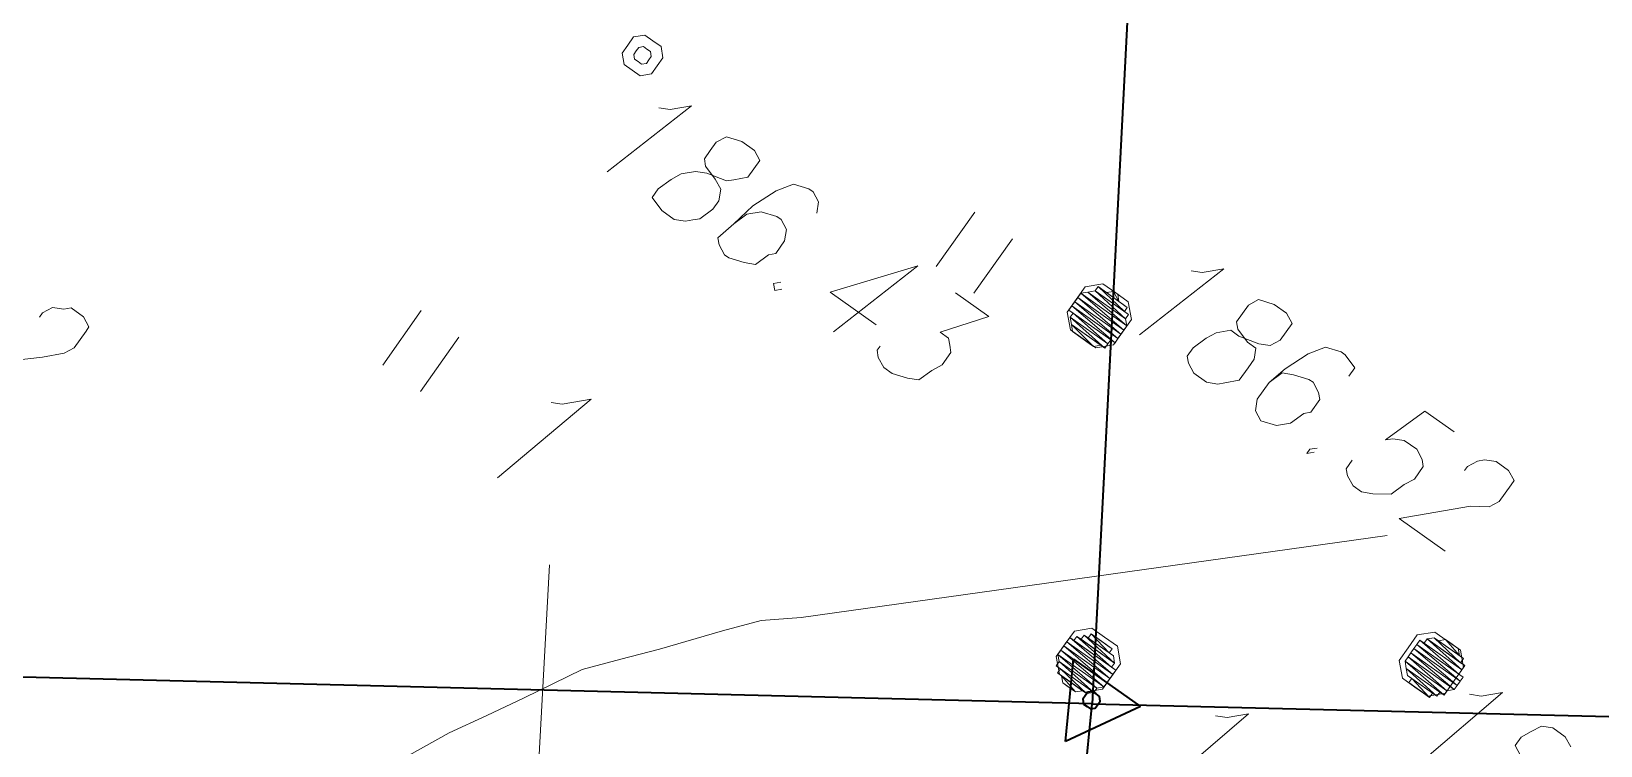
# Model space of a CAD drawing. Header units: millimetres. Extents: x -45570 to 57695, y -24100 to 57483.
# Drawn here: x 17336 to 31121, y 32868 to 39140 of the extents above; entities that cross this region are included whole.
import ezdxf

# ---------------------------------------------------------------- set-up
doc = ezdxf.new("R2010")
doc.units = ezdxf.units.MM
doc.layers.add('НВК_граница', color=6, linetype='Continuous', lineweight=35)
doc.layers.add('НВК_топо', color=9, linetype='Continuous', lineweight=9)

# ---------------------------------------------------------------- blocks, each defined once
blk = doc.blocks.new('ТОПО')
at = {"layer": 'НВК_граница'}
for p, q in [((27064, 41227), (26654, 33235)), ((26654, 33235), (-2375, 33955)), ((26654, 33235), (-2375, 33955)), ((26420, 32904), (26490, 33628)), ((26420, 32904), (26490, 33628)), ((26420, 32904), (26490, 33628)), ((26420, 32904), (26490, 33628)), ((26490, 33628), (27078, 33211)), ((26490, 33628), (27078, 33211)), ((26490, 33628), (27078, 33211)), ((26490, 33628), (27078, 33211)), ((26187, 28597), (26654, 33235)), ((26187, 28597), (26654, 33235)), ((26654, 33235), (57695, 32472)), ((27078, 33211), (26420, 32904)), ((27078, 33211), (26420, 32904)), ((27078, 33211), (26420, 32904)), ((27078, 33211), (26420, 32904))]:
    blk.add_line(p, q, dxfattribs=at)
for points in [[(26593, 33306), (26572, 33275), (26579, 33233), (26610, 33212)], [(26593, 33306), (26572, 33275), (26579, 33233), (26610, 33212)], [(26593, 33306), (26572, 33275), (26579, 33233), (26610, 33212)], [(26593, 33306), (26572, 33275), (26579, 33233), (26610, 33212)], [(26688, 33322), (26657, 33344), (26615, 33336), (26593, 33306)], [(26688, 33322), (26657, 33344), (26615, 33336), (26593, 33306)], [(26688, 33322), (26657, 33344), (26615, 33336), (26593, 33306)], [(26688, 33322), (26657, 33344), (26615, 33336), (26593, 33306)], [(26610, 33212), (26640, 33190), (26682, 33197), (26704, 33228)], [(26610, 33212), (26640, 33190), (26682, 33197), (26704, 33228)], [(26610, 33212), (26640, 33190), (26682, 33197), (26704, 33228)], [(26610, 33212), (26640, 33190), (26682, 33197), (26704, 33228)], [(26704, 33228), (26725, 33258), (26718, 33300), (26688, 33322)], [(26704, 33228), (26725, 33258), (26718, 33300), (26688, 33322)], [(26704, 33228), (26725, 33258), (26718, 33300), (26688, 33322)], [(26704, 33228), (26725, 33258), (26718, 33300), (26688, 33322)]]:
    blk.add_lwpolyline(points, dxfattribs=at)
at = {"layer": 'НВК_топо'}
for p, q in [((23136, 38485), (22395, 37906)), ((22848, 38468), (22948, 38453)), ((22948, 38453), (23136, 38485)), ((23441, 38214), (23352, 38167)), ((23578, 38173), (23441, 38214)), ((23300, 38093), (23248, 38020)), ((23352, 38167), (23300, 38093)), ((23688, 38095), (23578, 38173)), ((23735, 38006), (23688, 38095)), ((23044, 37888), (23170, 37909)), ((23170, 37909), (23270, 37894)), ((23248, 38020), (23259, 37957)), ((23259, 37957), (23343, 37842)), ((23631, 37859), (23683, 37932)), ((23683, 37932), (23735, 38006)), ((22841, 37756), (22956, 37840)), ((22956, 37840), (23044, 37888)), ((23270, 37894), (23443, 37827)), ((23343, 37842), (23391, 37753)), ((23443, 37827), (23506, 37837)), ((23506, 37837), (23631, 37859)), ((24030, 37798), (23878, 37739)), ((24166, 37756), (24030, 37798)), ((22789, 37682), (22815, 37719)), ((22873, 37567), (22789, 37682)), ((22815, 37719), (22841, 37756)), ((23375, 37653), (23323, 37580)), ((23391, 37753), (23375, 37653)), ((23878, 37739), (23674, 37608)), ((24203, 37730), (24166, 37756)), ((24251, 37642), (24203, 37730)), ((24235, 37542), (24251, 37642)), ((22983, 37489), (22873, 37567)), ((23209, 37495), (23146, 37485)), ((23323, 37580), (23209, 37495)), ((23674, 37608), (23507, 37450)), ((23622, 37534), (23507, 37450)), ((23748, 37555), (23622, 37534)), ((23884, 37514), (23748, 37555)), ((23921, 37488), (23884, 37514)), ((25285, 37075), (25624, 37553)), ((23083, 37474), (22983, 37489)), ((23146, 37485), (23083, 37474)), ((23507, 37450), (23366, 37328)), ((23969, 37399), (23921, 37488)), ((23953, 37300), (23969, 37399)), ((23366, 37328), (23377, 37266)), ((23377, 37266), (23425, 37177)), ((23875, 37189), (23953, 37300)), ((25616, 36841), (25955, 37319)), ((23425, 37177), (23462, 37151)), ((23462, 37151), (23598, 37109)), ((23598, 37109), (23698, 37094)), ((23698, 37094), (23812, 37179)), ((23812, 37179), (23875, 37189)), ((25123, 37080), (24354, 36851)), ((24381, 36500), (25123, 37080)), ((27811, 37055), (27069, 36475)), ((27523, 37038), (27622, 37023)), ((27622, 37023), (27811, 37055)), ((23918, 36938), (23855, 36927)), ((23855, 36927), (23866, 36864)), ((23866, 36864), (23929, 36875)), ((24354, 36851), (24758, 36564)), ((25454, 36845), (25748, 36637)), ((26528, 36803), (26554, 36840)), ((26554, 36840), (26617, 36850)), ((26959, 36553), (26554, 36840)), ((26959, 36553), (26554, 36840)), ((26554, 36840), (26959, 36553)), ((26554, 36840), (26959, 36553)), ((26959, 36553), (26554, 36840)), ((26959, 36553), (26554, 36840)), ((26554, 36840), (26933, 36517)), ((26554, 36840), (26933, 36517)), ((26617, 36850), (26680, 36861)), ((26948, 36616), (26617, 36850)), ((26948, 36616), (26617, 36850)), ((26617, 36850), (26948, 36616)), ((26617, 36850), (26948, 36616)), ((26948, 36616), (26617, 36850)), ((26948, 36616), (26617, 36850)), ((26617, 36850), (26948, 36616)), ((26948, 36616), (26617, 36850)), ((26617, 36850), (26948, 36616)), ((26948, 36616), (26617, 36850)), ((26617, 36850), (26959, 36553)), ((26617, 36850), (26959, 36553)), ((26680, 36861), (26706, 36898)), ((26937, 36679), (26680, 36861)), ((26974, 36653), (26680, 36861)), ((26680, 36861), (26974, 36653)), ((26974, 36653), (26680, 36861)), ((26680, 36861), (26937, 36679)), ((26974, 36653), (26680, 36861)), ((26680, 36861), (26948, 36616)), ((26680, 36861), (26948, 36616)), ((26963, 36716), (26706, 36898)), ((26706, 36898), (26743, 36872)), ((26963, 36716), (26706, 36898)), ((26706, 36898), (26937, 36679)), ((26706, 36898), (26937, 36679)), ((26927, 36742), (26743, 36872)), ((26743, 36872), (26779, 36846)), ((26927, 36742), (26743, 36872)), ((26743, 36872), (26927, 36742)), ((26743, 36872), (26927, 36742)), ((26927, 36742), (26743, 36872)), ((26927, 36742), (26743, 36872)), ((26743, 36872), (26963, 36716)), ((26743, 36872), (26963, 36716)), ((26779, 36846), (26842, 36857)), ((26890, 36768), (26779, 36846)), ((26890, 36768), (26779, 36846)), ((26779, 36846), (26890, 36768)), ((26779, 36846), (26890, 36768)), ((26890, 36768), (26779, 36846)), ((26890, 36768), (26779, 36846)), ((26779, 36846), (26927, 36742)), ((26779, 36846), (26927, 36742)), ((26879, 36831), (26842, 36857)), ((26842, 36857), (26879, 36831)), ((26879, 36831), (26842, 36857)), ((26842, 36857), (26890, 36768)), ((26842, 36857), (26890, 36768)), ((26890, 36768), (26879, 36831)), ((17407, 36631), (17433, 36668)), ((17433, 36668), (17522, 36716)), ((17522, 36716), (17622, 36700)), ((17622, 36700), (17685, 36711)), ((17685, 36711), (17795, 36633)), ((20422, 36210), (20760, 36688)), ((26450, 36693), (26476, 36729)), ((26855, 36406), (26450, 36693)), ((26855, 36406), (26450, 36693)), ((26450, 36693), (26855, 36406)), ((26450, 36693), (26855, 36406)), ((26855, 36406), (26450, 36693)), ((26855, 36406), (26450, 36693)), ((26450, 36693), (26818, 36432)), ((26450, 36693), (26818, 36432)), ((26487, 36666), (26450, 36693)), ((26476, 36729), (26502, 36766)), ((26881, 36443), (26476, 36729)), ((26881, 36443), (26476, 36729)), ((26476, 36729), (26855, 36406)), ((26476, 36729), (26855, 36406)), ((26502, 36766), (26528, 36803)), ((26907, 36480), (26502, 36766)), ((26907, 36480), (26502, 36766)), ((26502, 36766), (26907, 36480)), ((26502, 36766), (26907, 36480)), ((26907, 36480), (26502, 36766)), ((26907, 36480), (26502, 36766)), ((26502, 36766), (26881, 36443)), ((26502, 36766), (26881, 36443)), ((26933, 36517), (26528, 36803)), ((26933, 36517), (26528, 36803)), ((26528, 36803), (26933, 36517)), ((26528, 36803), (26933, 36517)), ((26933, 36517), (26528, 36803)), ((26933, 36517), (26528, 36803)), ((26528, 36803), (26907, 36480)), ((26528, 36803), (26907, 36480)), ((26927, 36742), (26890, 36768)), ((26963, 36716), (26927, 36742)), ((26937, 36679), (26963, 36716)), ((26937, 36679), (26974, 36653)), ((28027, 36736), (27975, 36663)), ((28116, 36784), (28027, 36736)), ((28252, 36742), (28116, 36784)), ((28362, 36664), (28252, 36742)), ((17795, 36633), (17842, 36544)), ((17842, 36544), (17816, 36507)), ((25748, 36637), (25319, 36499)), ((26461, 36630), (26487, 36666)), ((26792, 36395), (26461, 36630)), ((26792, 36395), (26461, 36630)), ((26461, 36630), (26792, 36395)), ((26461, 36630), (26792, 36395)), ((26792, 36395), (26461, 36630)), ((26792, 36395), (26461, 36630)), ((26461, 36630), (26766, 36359)), ((26461, 36630), (26766, 36359)), ((26472, 36567), (26461, 36630)), ((26766, 36359), (26472, 36567)), ((26729, 36385), (26472, 36567)), ((26472, 36567), (26729, 36385)), ((26472, 36567), (26729, 36385)), ((26729, 36385), (26472, 36567)), ((26729, 36385), (26472, 36567)), ((26472, 36567), (26729, 36385)), ((26729, 36385), (26472, 36567)), ((26472, 36567), (26766, 36359)), ((26729, 36385), (26472, 36567)), ((26472, 36567), (26666, 36374)), ((26472, 36567), (26666, 36374)), ((26482, 36504), (26472, 36567)), ((26818, 36432), (26487, 36666)), ((26818, 36432), (26487, 36666)), ((26487, 36666), (26792, 36395)), ((26487, 36666), (26792, 36395)), ((26933, 36517), (26959, 36553)), ((26948, 36616), (26974, 36653)), ((26948, 36616), (26948, 36616)), ((26959, 36553), (26948, 36616)), ((26974, 36653), (26974, 36653)), ((27975, 36663), (27923, 36589)), ((27923, 36589), (27933, 36526)), ((28358, 36502), (28410, 36575)), ((28410, 36575), (28362, 36664)), ((17764, 36434), (17712, 36360)), ((17816, 36507), (17764, 36434)), ((20753, 35976), (21091, 36454)), ((25319, 36499), (25393, 36447)), ((25393, 36447), (25404, 36384)), ((26666, 36374), (26482, 36504)), ((26666, 36374), (26482, 36504)), ((26482, 36504), (26666, 36374)), ((26482, 36504), (26666, 36374)), ((26666, 36374), (26482, 36504)), ((26666, 36374), (26482, 36504)), ((26482, 36504), (26629, 36400)), ((26482, 36504), (26629, 36400)), ((26519, 36478), (26482, 36504)), ((26629, 36400), (26519, 36478)), ((26629, 36400), (26519, 36478)), ((26519, 36478), (26629, 36400)), ((26519, 36478), (26629, 36400)), ((26629, 36400), (26519, 36478)), ((26556, 36452), (26519, 36478)), ((26519, 36478), (26593, 36426)), ((26519, 36478), (26629, 36400)), ((26593, 36426), (26519, 36478)), ((26593, 36426), (26556, 36452)), ((26556, 36452), (26593, 36426)), ((26593, 36426), (26556, 36452)), ((26593, 36426), (26593, 36426)), ((26629, 36400), (26593, 36426)), ((26629, 36400), (26666, 36374)), ((26766, 36359), (26792, 36395)), ((26792, 36395), (26818, 36432)), ((26818, 36432), (26855, 36406)), ((26855, 36406), (26881, 36443)), ((26881, 36443), (26907, 36480)), ((26907, 36480), (26933, 36517)), ((27541, 36362), (27656, 36446)), ((27656, 36446), (27745, 36494)), ((27745, 36494), (27871, 36515)), ((27871, 36515), (27944, 36463)), ((27933, 36526), (28018, 36411)), ((27944, 36463), (28117, 36396)), ((28018, 36411), (28091, 36359)), ((28117, 36396), (28217, 36381)), ((28217, 36381), (28306, 36428)), ((28306, 36428), (28358, 36502)), ((17435, 36280), (16833, 36210)), ((17623, 36313), (17435, 36280)), ((17712, 36360), (17623, 36313)), ((24765, 36339), (24791, 36376)), ((24775, 36276), (24765, 36339)), ((24823, 36188), (24775, 36276)), ((25414, 36321), (25336, 36211)), ((25404, 36384), (25414, 36321)), ((26666, 36374), (26729, 36385)), ((26729, 36385), (26729, 36385)), ((26766, 36359), (26729, 36385)), ((27489, 36288), (27541, 36362)), ((27500, 36226), (27489, 36288)), ((28076, 36260), (28024, 36186)), ((28091, 36359), (28076, 36260)), ((28553, 36309), (28349, 36177)), ((28704, 36367), (28553, 36309)), ((28841, 36326), (28704, 36367)), ((28878, 36300), (28841, 36326)), ((28962, 36185), (28878, 36300)), ((24896, 36135), (24823, 36188)), ((25033, 36094), (24896, 36135)), ((25247, 36163), (25132, 36079)), ((25336, 36211), (25247, 36163)), ((27547, 36137), (27500, 36226)), ((27658, 36059), (27547, 36137)), ((28024, 36186), (27946, 36076)), ((28349, 36177), (28208, 36056)), ((28323, 36140), (28208, 36056)), ((28423, 36125), (28323, 36140)), ((28559, 36084), (28423, 36125)), ((28910, 36111), (28962, 36185)), ((25132, 36079), (25033, 36094)), ((27757, 36043), (27658, 36059)), ((27820, 36054), (27757, 36043)), ((27946, 36076), (27820, 36054)), ((28208, 36056), (28104, 35909)), ((28596, 36058), (28559, 36084)), ((28643, 35969), (28596, 36058)), ((22252, 35909), (21432, 35219)), ((21901, 35881), (22000, 35866)), ((22000, 35866), (22252, 35909)), ((28104, 35909), (28089, 35809)), ((28576, 35796), (28654, 35906)), ((28654, 35906), (28643, 35969)), ((28089, 35809), (28136, 35720)), ((28136, 35720), (28273, 35679)), ((28398, 35700), (28513, 35785)), ((28513, 35785), (28576, 35796)), ((29577, 35805), (29232, 35552)), ((29834, 35623), (29577, 35805)), ((28273, 35679), (28398, 35700)), ((28567, 35471), (28541, 35434)), ((28541, 35434), (28604, 35445)), ((28630, 35481), (28567, 35471)), ((29232, 35552), (29295, 35563)), ((29295, 35563), (29394, 35548)), ((29394, 35548), (29505, 35470)), ((29505, 35470), (29552, 35381)), ((28887, 35299), (28939, 35373)), ((28898, 35236), (28887, 35299)), ((29563, 35318), (29485, 35208)), ((29552, 35381), (29563, 35318)), ((29925, 35283), (29951, 35320)), ((29951, 35320), (30040, 35367)), ((30040, 35367), (30102, 35378)), ((30102, 35378), (30202, 35363)), ((30202, 35363), (30312, 35285)), ((28946, 35148), (28898, 35236)), ((29396, 35160), (29281, 35076)), ((29485, 35208), (29396, 35160)), ((30334, 35159), (30282, 35085)), ((30312, 35285), (30360, 35196)), ((30360, 35196), (30334, 35159)), ((29019, 35095), (28946, 35148)), ((29119, 35080), (29019, 35095)), ((29281, 35076), (29119, 35080)), ((30282, 35085), (30230, 35012)), ((29978, 34969), (29350, 34861)), ((30141, 34964), (29978, 34969)), ((30230, 35012), (30141, 34964)), ((29350, 34861), (29755, 34575)), ((24099, 33994), (29246, 34714)), ((21886, 34456), (21702, 30997)), ((23408, 33876), (23748, 33967)), ((23748, 33967), (24099, 33994)), ((22853, 33716), (23408, 33876)), ((26405, 33743), (26431, 33779)), ((26431, 33779), (26458, 33816)), ((26836, 33493), (26431, 33779)), ((26836, 33493), (26431, 33779)), ((26431, 33779), (26836, 33493)), ((26431, 33779), (26836, 33493)), ((26836, 33493), (26431, 33779)), ((26836, 33493), (26431, 33779)), ((26431, 33779), (26810, 33456)), ((26431, 33779), (26810, 33456)), ((26862, 33530), (26458, 33816)), ((26458, 33816), (26494, 33790)), ((26862, 33530), (26458, 33816)), ((26458, 33816), (26836, 33493)), ((26458, 33816), (26836, 33493)), ((26494, 33790), (26520, 33827)), ((26825, 33556), (26494, 33790)), ((26825, 33556), (26494, 33790)), ((26494, 33790), (26862, 33530)), ((26494, 33790), (26862, 33530)), ((26557, 33801), (26520, 33827)), ((26520, 33827), (26851, 33593)), ((26851, 33593), (26520, 33827)), ((26520, 33827), (26851, 33593)), ((26851, 33593), (26520, 33827)), ((26520, 33827), (26851, 33593)), ((26851, 33593), (26520, 33827)), ((26520, 33827), (26825, 33556)), ((26520, 33827), (26825, 33556)), ((26557, 33801), (26583, 33838)), ((26851, 33593), (26557, 33801)), ((26851, 33593), (26557, 33801)), ((26557, 33801), (26851, 33593)), ((26851, 33593), (26557, 33801)), ((26841, 33655), (26583, 33838)), ((26583, 33838), (26620, 33812)), ((26841, 33655), (26583, 33838)), ((26583, 33838), (26841, 33655)), ((26583, 33838), (26841, 33655)), ((26841, 33655), (26583, 33838)), ((26841, 33655), (26583, 33838)), ((26583, 33838), (26851, 33593)), ((26583, 33838), (26851, 33593)), ((26620, 33812), (26646, 33848)), ((26804, 33681), (26620, 33812)), ((26804, 33681), (26620, 33812)), ((26620, 33812), (26841, 33655)), ((26620, 33812), (26841, 33655)), ((26830, 33718), (26646, 33848)), ((26646, 33848), (26683, 33822)), ((26830, 33718), (26646, 33848)), ((26646, 33848), (26804, 33681)), ((26646, 33848), (26804, 33681)), ((26793, 33744), (26683, 33822)), ((26683, 33822), (26720, 33796)), ((26793, 33744), (26683, 33822)), ((26683, 33822), (26793, 33744)), ((26683, 33822), (26793, 33744)), ((26793, 33744), (26683, 33822)), ((26793, 33744), (26683, 33822)), ((26683, 33822), (26830, 33718)), ((26683, 33822), (26830, 33718)), ((26756, 33770), (26720, 33796)), ((26720, 33796), (26756, 33770)), ((26756, 33770), (26720, 33796)), ((26720, 33796), (26793, 33744)), ((26720, 33796), (26793, 33744)), ((29507, 33756), (29533, 33793)), ((29570, 33767), (29533, 33793)), ((29533, 33793), (29901, 33533)), ((29901, 33533), (29533, 33793)), ((29533, 33793), (29875, 33496)), ((29533, 33793), (29875, 33496)), ((29570, 33767), (29596, 33804)), ((29596, 33804), (29659, 33815)), ((29890, 33596), (29596, 33804)), ((29927, 33570), (29596, 33804)), ((29596, 33804), (29927, 33570)), ((29927, 33570), (29596, 33804)), ((29596, 33804), (29890, 33596)), ((29927, 33570), (29596, 33804)), ((29596, 33804), (29901, 33533)), ((29596, 33804), (29901, 33533)), ((29916, 33632), (29659, 33815)), ((29659, 33815), (29696, 33789)), ((29916, 33632), (29659, 33815)), ((29659, 33815), (29916, 33632)), ((29659, 33815), (29916, 33632)), ((29916, 33632), (29659, 33815)), ((29916, 33632), (29659, 33815)), ((29659, 33815), (29890, 33596)), ((29659, 33815), (29890, 33596)), ((29696, 33789), (29758, 33799)), ((29880, 33658), (29696, 33789)), ((29880, 33658), (29696, 33789)), ((29696, 33789), (29880, 33658)), ((29696, 33789), (29880, 33658)), ((29880, 33658), (29696, 33789)), ((29880, 33658), (29696, 33789)), ((29696, 33789), (29916, 33632)), ((29696, 33789), (29916, 33632)), ((29869, 33721), (29758, 33799)), ((29758, 33799), (29795, 33773)), ((29869, 33721), (29758, 33799)), ((29758, 33799), (29869, 33721)), ((29758, 33799), (29869, 33721)), ((29869, 33721), (29758, 33799)), ((29869, 33721), (29758, 33799)), ((29758, 33799), (29880, 33658)), ((29758, 33799), (29880, 33658)), ((29832, 33747), (29795, 33773)), ((29795, 33773), (29832, 33747)), ((29832, 33747), (29795, 33773)), ((29795, 33773), (29869, 33721)), ((29795, 33773), (29869, 33721)), ((22513, 33626), (22853, 33716)), ((26353, 33669), (26379, 33706)), ((26758, 33383), (26353, 33669)), ((26758, 33383), (26353, 33669)), ((26353, 33669), (26758, 33383)), ((26353, 33669), (26758, 33383)), ((26758, 33383), (26353, 33669)), ((26758, 33383), (26353, 33669)), ((26353, 33669), (26695, 33372)), ((26353, 33669), (26695, 33372)), ((26364, 33606), (26353, 33669)), ((26379, 33706), (26405, 33743)), ((26784, 33419), (26379, 33706)), ((26784, 33419), (26379, 33706)), ((26379, 33706), (26784, 33419)), ((26379, 33706), (26784, 33419)), ((26784, 33419), (26379, 33706)), ((26784, 33419), (26379, 33706)), ((26379, 33706), (26758, 33383)), ((26379, 33706), (26758, 33383)), ((26810, 33456), (26405, 33743)), ((26810, 33456), (26405, 33743)), ((26405, 33743), (26810, 33456)), ((26405, 33743), (26810, 33456)), ((26810, 33456), (26405, 33743)), ((26810, 33456), (26405, 33743)), ((26405, 33743), (26784, 33419)), ((26405, 33743), (26784, 33419)), ((26793, 33744), (26756, 33770)), ((26830, 33718), (26793, 33744)), ((26804, 33681), (26830, 33718)), ((26841, 33655), (26804, 33681)), ((26851, 33593), (26841, 33655)), ((29403, 33609), (29429, 33646)), ((29429, 33646), (29455, 33683)), ((29834, 33360), (29429, 33646)), ((29834, 33360), (29429, 33646)), ((29429, 33646), (29834, 33360)), ((29429, 33646), (29834, 33360)), ((29834, 33360), (29429, 33646)), ((29834, 33360), (29429, 33646)), ((29429, 33646), (29771, 33349)), ((29429, 33646), (29771, 33349)), ((29455, 33683), (29481, 33720)), ((29860, 33396), (29455, 33683)), ((29860, 33396), (29455, 33683)), ((29455, 33683), (29860, 33396)), ((29455, 33683), (29860, 33396)), ((29860, 33396), (29455, 33683)), ((29860, 33396), (29455, 33683)), ((29455, 33683), (29834, 33360)), ((29455, 33683), (29834, 33360)), ((29481, 33720), (29507, 33756)), ((29886, 33433), (29481, 33720)), ((29886, 33433), (29481, 33720)), ((29481, 33720), (29886, 33433)), ((29481, 33720), (29886, 33433)), ((29886, 33433), (29481, 33720)), ((29886, 33433), (29481, 33720)), ((29481, 33720), (29860, 33396)), ((29481, 33720), (29860, 33396)), ((29875, 33496), (29507, 33756)), ((29912, 33470), (29507, 33756)), ((29507, 33756), (29912, 33470)), ((29912, 33470), (29507, 33756)), ((29507, 33756), (29875, 33496)), ((29912, 33470), (29507, 33756)), ((29507, 33756), (29886, 33433)), ((29507, 33756), (29886, 33433)), ((29901, 33533), (29570, 33767)), ((29901, 33533), (29570, 33767)), ((29570, 33767), (29901, 33533)), ((29901, 33533), (29570, 33767)), ((29869, 33721), (29832, 33747)), ((29880, 33658), (29869, 33721)), ((29916, 33632), (29880, 33658)), ((21666, 33287), (22173, 33535)), ((22173, 33535), (22513, 33626)), ((26338, 33569), (26364, 33606)), ((26669, 33335), (26338, 33569)), ((26669, 33335), (26338, 33569)), ((26338, 33569), (26375, 33543)), ((26338, 33569), (26669, 33335)), ((26669, 33335), (26338, 33569)), ((26349, 33507), (26375, 33543)), ((26606, 33324), (26349, 33507)), ((26606, 33324), (26349, 33507)), ((26349, 33507), (26606, 33324)), ((26349, 33507), (26606, 33324)), ((26606, 33324), (26349, 33507)), ((26606, 33324), (26349, 33507)), ((26349, 33507), (26570, 33350)), ((26349, 33507), (26570, 33350)), ((26386, 33481), (26349, 33507)), ((26695, 33372), (26364, 33606)), ((26695, 33372), (26364, 33606)), ((26364, 33606), (26695, 33372)), ((26364, 33606), (26695, 33372)), ((26695, 33372), (26364, 33606)), ((26695, 33372), (26364, 33606)), ((26364, 33606), (26669, 33335)), ((26364, 33606), (26669, 33335)), ((26375, 33543), (26669, 33335)), ((26669, 33335), (26375, 33543)), ((26375, 33543), (26606, 33324)), ((26375, 33543), (26606, 33324)), ((26825, 33556), (26851, 33593)), ((26862, 33530), (26825, 33556)), ((26836, 33493), (26862, 33530)), ((26851, 33593), (26851, 33593)), ((29771, 33349), (29403, 33609)), ((29771, 33349), (29403, 33609)), ((29403, 33609), (29771, 33349)), ((29403, 33609), (29771, 33349)), ((29771, 33349), (29403, 33609)), ((29771, 33349), (29403, 33609)), ((29403, 33609), (29745, 33312)), ((29403, 33609), (29745, 33312)), ((29414, 33546), (29403, 33609)), ((29745, 33312), (29414, 33546)), ((29745, 33312), (29414, 33546)), ((29414, 33546), (29745, 33312)), ((29414, 33546), (29745, 33312)), ((29745, 33312), (29414, 33546)), ((29708, 33338), (29414, 33546)), ((29414, 33546), (29708, 33338)), ((29708, 33338), (29414, 33546)), ((29414, 33546), (29745, 33312)), ((29708, 33338), (29414, 33546)), ((29414, 33546), (29682, 33301)), ((29414, 33546), (29682, 33301)), ((29424, 33484), (29414, 33546)), ((29875, 33496), (29901, 33533)), ((29890, 33596), (29916, 33632)), ((29890, 33596), (29927, 33570)), ((29901, 33533), (29927, 33570)), ((29927, 33570), (29927, 33570)), ((26570, 33350), (26386, 33481)), ((26570, 33350), (26386, 33481)), ((26386, 33481), (26570, 33350)), ((26386, 33481), (26570, 33350)), ((26570, 33350), (26386, 33481)), ((26570, 33350), (26386, 33481)), ((26386, 33481), (26507, 33340)), ((26386, 33481), (26507, 33340)), ((26396, 33418), (26386, 33481)), ((26507, 33340), (26396, 33418)), ((26507, 33340), (26396, 33418)), ((26396, 33418), (26507, 33340)), ((26396, 33418), (26507, 33340)), ((26507, 33340), (26396, 33418)), ((26433, 33392), (26396, 33418)), ((26396, 33418), (26470, 33366)), ((26396, 33418), (26507, 33340)), ((26470, 33366), (26396, 33418)), ((26470, 33366), (26433, 33392)), ((26433, 33392), (26470, 33366)), ((26470, 33366), (26433, 33392)), ((26470, 33366), (26470, 33366)), ((26507, 33340), (26470, 33366)), ((26669, 33335), (26695, 33372)), ((26695, 33372), (26758, 33383)), ((26758, 33383), (26784, 33419)), ((26784, 33419), (26810, 33456)), ((26810, 33456), (26836, 33493)), ((29682, 33301), (29424, 33484)), ((29682, 33301), (29424, 33484)), ((29424, 33484), (29682, 33301)), ((29424, 33484), (29682, 33301)), ((29682, 33301), (29424, 33484)), ((29682, 33301), (29424, 33484)), ((29424, 33484), (29645, 33327)), ((29424, 33484), (29645, 33327)), ((29461, 33458), (29424, 33484)), ((29435, 33421), (29461, 33458)), ((29619, 33291), (29435, 33421)), ((29619, 33291), (29435, 33421)), ((29435, 33421), (29582, 33317)), ((29435, 33421), (29582, 33317)), ((29472, 33395), (29435, 33421)), ((29645, 33327), (29461, 33458)), ((29645, 33327), (29461, 33458)), ((29461, 33458), (29619, 33291)), ((29461, 33458), (29619, 33291)), ((29582, 33317), (29472, 33395)), ((29582, 33317), (29472, 33395)), ((29472, 33395), (29582, 33317)), ((29472, 33395), (29582, 33317)), ((29582, 33317), (29472, 33395)), ((29509, 33369), (29472, 33395)), ((29472, 33395), (29546, 33343)), ((29472, 33395), (29582, 33317)), ((29546, 33343), (29472, 33395)), ((29546, 33343), (29509, 33369)), ((29509, 33369), (29546, 33343)), ((29546, 33343), (29509, 33369)), ((29771, 33349), (29834, 33360)), ((29834, 33360), (29860, 33396)), ((29860, 33396), (29886, 33433)), ((29875, 33496), (29912, 33470)), ((29886, 33433), (29912, 33470)), ((29912, 33470), (29912, 33470)), ((21337, 33133), (21666, 33287)), ((26507, 33340), (26570, 33350)), ((26570, 33350), (26606, 33324)), ((26606, 33324), (26669, 33335)), ((29546, 33343), (29546, 33343)), ((29582, 33317), (29546, 33343)), ((30258, 33335), (29554, 32730)), ((29582, 33317), (29619, 33291)), ((29619, 33291), (29645, 33327)), ((29645, 33327), (29682, 33301)), ((29682, 33301), (29708, 33338)), ((29708, 33338), (29708, 33338)), ((29745, 33312), (29708, 33338)), ((29745, 33312), (29771, 33349)), ((29970, 33318), (30070, 33303)), ((30070, 33303), (30258, 33335)), ((21007, 32980), (21337, 33133)), ((28027, 33147), (27322, 32542)), ((27739, 33130), (27839, 33115)), ((27839, 33115), (28027, 33147)), ((19826, 32325), (21007, 32980)), ((30511, 32991), (30422, 32943)), ((30600, 33038), (30511, 32991)), ((30700, 33023), (30600, 33038)), ((30810, 32945), (30700, 33023)), ((30422, 32943), (30370, 32869)), ((30370, 32869), (30418, 32781)), ((30858, 32856), (30810, 32945))]:
    blk.add_line(p, q, dxfattribs=at)
for points in [[(22576, 39020), (22525, 38949), (22542, 38850), (22613, 38800)], [(22796, 39058), (22724, 39108), (22626, 39091), (22576, 39020)], [(22833, 38838), (22884, 38909), (22867, 39007), (22796, 39058)], [(22649, 38968), (22628, 38937), (22635, 38895), (22665, 38874)], [(22743, 38984), (22713, 39006), (22671, 38998), (22649, 38968)], [(22665, 38874), (22696, 38852), (22738, 38859), (22760, 38890)], [(22760, 38890), (22781, 38920), (22774, 38962), (22743, 38984)], [(22613, 38800), (22684, 38750), (22783, 38767), (22833, 38838)], [(26861, 36844), (26749, 36923), (26594, 36896), (26515, 36784)], [(26920, 36498), (26999, 36610), (26972, 36765), (26861, 36844)], [(26515, 36784), (26436, 36673), (26463, 36518), (26574, 36439)], [(26574, 36439), (26686, 36360), (26841, 36386), (26920, 36498)], [(26764, 33820), (26652, 33899), (26498, 33873), (26418, 33761)], [(26823, 33475), (26902, 33586), (26876, 33741), (26764, 33820)], [(29777, 33786), (29665, 33865), (29510, 33839), (29431, 33727)], [(29836, 33441), (29915, 33553), (29889, 33707), (29777, 33786)], [(26418, 33761), (26339, 33649), (26366, 33495), (26478, 33415)], [(29431, 33727), (29352, 33615), (29379, 33461), (29490, 33382)], [(26478, 33415), (26589, 33336), (26744, 33363), (26823, 33475)], [(29490, 33382), (29602, 33303), (29757, 33329), (29836, 33441)]]:
    blk.add_lwpolyline(points, dxfattribs=at)

msp = doc.modelspace()

# ---------------------------------------------------------------- block references
at = {"layer": 'НВК_топо'}
msp.add_blockref('ТОПО', (0, 0), dxfattribs=at)

doc.saveas('drawing.dxf')
